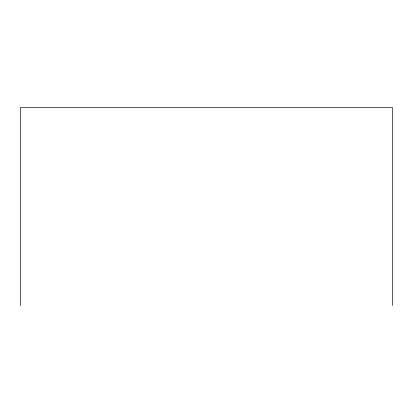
<?xml version="1.0" encoding="UTF-8"?>
<svg xmlns="http://www.w3.org/2000/svg" width="413" height="413" viewBox="0 0 413 413"><rect width="100%" height="100%" fill="white"/><g stroke="black" fill="none" stroke-linecap="round" stroke-linejoin="round"><path stroke-width="0.62" d="M392.35 305.579L392.35 107.421L20.65 107.421L20.65 305.579"/></g></svg>
